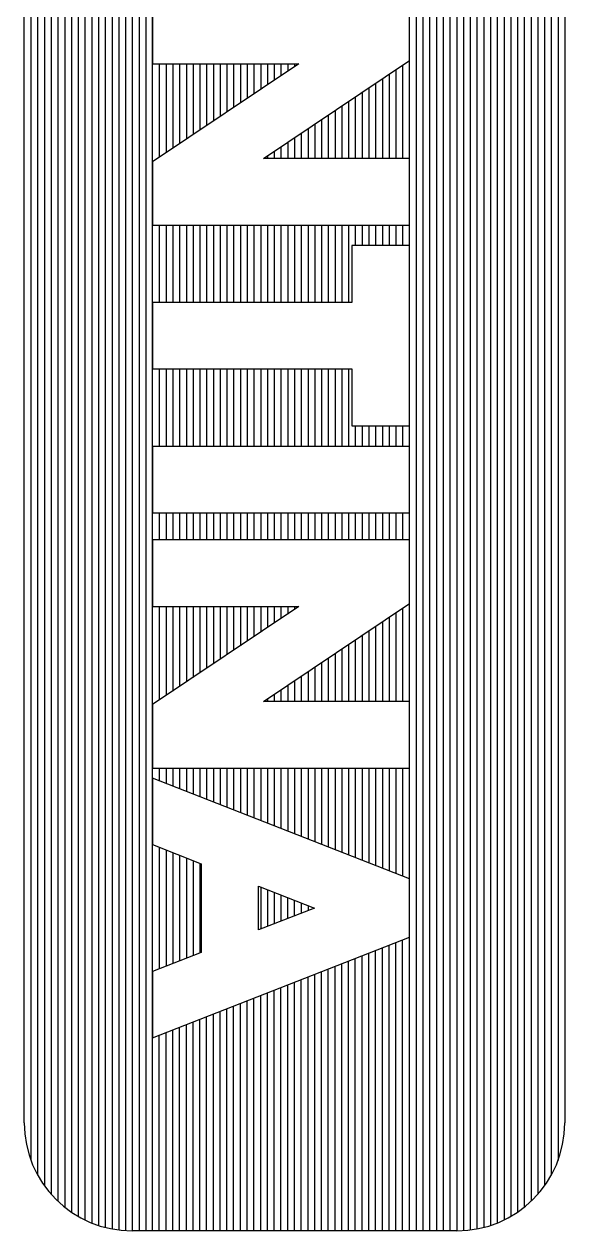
# Model space of a CAD drawing. Header units: millimetres. Extents: x 45003 to 46969, y 6653 to 6979.
# Drawn here: x 45029.15834 to 45029.16834, y 6711.1478 to 6711.17014 of the extents above; entities that cross this region are included whole.
import ezdxf

# ---------------------------------------------------------------- set-up
doc = ezdxf.new("R2010")
doc.units = ezdxf.units.MM
doc.layers.add('ARQ-EQ-COZ', color=1, linetype='Continuous')

msp = doc.modelspace()

# ---------------------------------------------------------------- linework, layer by layer
at = {"layer": 'ARQ-EQ-COZ'}
for p, q in [((45029.160094, 6711.197785), (45029.160094, 6711.147817)), ((45029.160219, 6711.197797), (45029.160219, 6711.147805)), ((45029.160344, 6711.197801), (45029.160344, 6711.147801)), ((45029.160469, 6711.197801), (45029.160469, 6711.147801)), ((45029.160594, 6711.197801), (45029.160594, 6711.147801)), ((45029.165594, 6711.197801), (45029.165594, 6711.147801)), ((45029.165719, 6711.197801), (45029.165719, 6711.147801)), ((45029.165844, 6711.197801), (45029.165844, 6711.147801)), ((45029.165969, 6711.197801), (45029.165969, 6711.147801)), ((45029.166094, 6711.197801), (45029.166094, 6711.147801)), ((45029.166219, 6711.197801), (45029.166219, 6711.147801)), ((45029.166344, 6711.197801), (45029.166344, 6711.147801)), ((45029.166469, 6711.197797), (45029.166469, 6711.147805)), ((45029.166594, 6711.197785), (45029.166594, 6711.147817)), ((45029.159469, 6711.197599), (45029.159469, 6711.148002)), ((45029.159594, 6711.197655), (45029.159594, 6711.147947)), ((45029.159719, 6711.197701), (45029.159719, 6711.147901)), ((45029.159844, 6711.197737), (45029.159844, 6711.147864)), ((45029.159969, 6711.197765), (45029.159969, 6711.147836)), ((45029.166719, 6711.197765), (45029.166719, 6711.147836)), ((45029.166844, 6711.197737), (45029.166844, 6711.147864)), ((45029.166969, 6711.197701), (45029.166969, 6711.147901)), ((45029.167094, 6711.197655), (45029.167094, 6711.147947)), ((45029.167219, 6711.197599), (45029.167219, 6711.148002)), ((45029.159094, 6711.197362), (45029.159094, 6711.14824)), ((45029.159219, 6711.197454), (45029.159219, 6711.148147)), ((45029.159344, 6711.197533), (45029.159344, 6711.148069)), ((45029.167344, 6711.197533), (45029.167344, 6711.148069)), ((45029.167469, 6711.197454), (45029.167469, 6711.148147)), ((45029.167594, 6711.197362), (45029.167594, 6711.14824)), ((45029.158844, 6711.197124), (45029.158844, 6711.148478)), ((45029.158969, 6711.197253), (45029.158969, 6711.148348)), ((45029.167719, 6711.197253), (45029.167719, 6711.148348)), ((45029.167844, 6711.197124), (45029.167844, 6711.148478)), ((45029.158719, 6711.196967), (45029.158719, 6711.148635)), ((45029.167969, 6711.196967), (45029.167969, 6711.148635)), ((45029.158594, 6711.196769), (45029.158594, 6711.148833)), ((45029.168094, 6711.196769), (45029.168094, 6711.148833)), ((45029.158469, 6711.196497), (45029.158469, 6711.149105)), ((45029.168219, 6711.196497), (45029.168219, 6711.149105)), ((45029.158344, 6711.149801), (45029.158344, 6711.195801)), ((45029.168344, 6711.195801), (45029.168344, 6711.149801)), ((45029.160719, 6711.147801), (45029.160719, 6711.172532)), ((45029.165469, 6711.147801), (45029.165469, 6711.172545)), ((45029.16072, 6711.170637), (45029.16072, 6711.169403)), ((45029.163423, 6711.169403), (45029.16072, 6711.16759)), ((45029.16072, 6711.169403), (45029.163423, 6711.169403)), ((45029.160844, 6711.169403), (45029.160844, 6711.167673)), ((45029.160969, 6711.169403), (45029.160969, 6711.167757)), ((45029.161094, 6711.169403), (45029.161094, 6711.167841)), ((45029.161219, 6711.169403), (45029.161219, 6711.167925)), ((45029.161344, 6711.169403), (45029.161344, 6711.168009)), ((45029.161469, 6711.169403), (45029.161469, 6711.168093)), ((45029.161594, 6711.169403), (45029.161594, 6711.168176)), ((45029.161719, 6711.169403), (45029.161719, 6711.16826)), ((45029.161844, 6711.169403), (45029.161844, 6711.168344)), ((45029.161969, 6711.169403), (45029.161969, 6711.168428)), ((45029.162094, 6711.169403), (45029.162094, 6711.168512)), ((45029.162219, 6711.169403), (45029.162219, 6711.168596)), ((45029.162344, 6711.169403), (45029.162344, 6711.16868)), ((45029.162469, 6711.169403), (45029.162469, 6711.168763)), ((45029.162594, 6711.169403), (45029.162594, 6711.168847)), ((45029.162719, 6711.169403), (45029.162719, 6711.168931)), ((45029.162768, 6711.167649), (45029.165469, 6711.169462)), ((45029.162844, 6711.169403), (45029.162844, 6711.169015)), ((45029.162969, 6711.169403), (45029.162969, 6711.169099)), ((45029.163094, 6711.169403), (45029.163094, 6711.169183)), ((45029.163219, 6711.169403), (45029.163219, 6711.169266)), ((45029.163344, 6711.169403), (45029.163344, 6711.16935)), ((45029.165094, 6711.16921), (45029.165094, 6711.167649)), ((45029.165219, 6711.169294), (45029.165219, 6711.167649)), ((45029.165344, 6711.169378), (45029.165344, 6711.167649)), ((45029.164719, 6711.168958), (45029.164719, 6711.167649)), ((45029.164844, 6711.169042), (45029.164844, 6711.167649)), ((45029.164969, 6711.169126), (45029.164969, 6711.167649)), ((45029.164469, 6711.168791), (45029.164469, 6711.167649)), ((45029.164594, 6711.168874), (45029.164594, 6711.167649)), ((45029.164094, 6711.168539), (45029.164094, 6711.167649)), ((45029.164219, 6711.168623), (45029.164219, 6711.167649)), ((45029.164344, 6711.168707), (45029.164344, 6711.167649)), ((45029.163719, 6711.168287), (45029.163719, 6711.167649)), ((45029.163844, 6711.168371), (45029.163844, 6711.167649)), ((45029.163969, 6711.168455), (45029.163969, 6711.167649)), ((45029.163469, 6711.16812), (45029.163469, 6711.167649)), ((45029.163594, 6711.168203), (45029.163594, 6711.167649)), ((45029.163094, 6711.167868), (45029.163094, 6711.167649)), ((45029.163219, 6711.167952), (45029.163219, 6711.167649)), ((45029.163344, 6711.168036), (45029.163344, 6711.167649)), ((45029.165469, 6711.167649), (45029.162768, 6711.167649)), ((45029.162844, 6711.1677), (45029.162844, 6711.167649)), ((45029.162969, 6711.167784), (45029.162969, 6711.167649)), ((45029.16072, 6711.16759), (45029.16072, 6711.166416)), ((45029.16072, 6711.166416), (45029.165469, 6711.166416)), ((45029.160844, 6711.166416), (45029.160844, 6711.164985)), ((45029.160969, 6711.166416), (45029.160969, 6711.164985)), ((45029.161094, 6711.166416), (45029.161094, 6711.164985)), ((45029.161219, 6711.166416), (45029.161219, 6711.164985)), ((45029.161344, 6711.166416), (45029.161344, 6711.164985)), ((45029.161469, 6711.166416), (45029.161469, 6711.164985)), ((45029.161594, 6711.166416), (45029.161594, 6711.164985)), ((45029.161719, 6711.166416), (45029.161719, 6711.164985)), ((45029.161844, 6711.166416), (45029.161844, 6711.164985)), ((45029.161969, 6711.166416), (45029.161969, 6711.164985)), ((45029.162094, 6711.166416), (45029.162094, 6711.164985)), ((45029.162219, 6711.166416), (45029.162219, 6711.164985)), ((45029.162344, 6711.166416), (45029.162344, 6711.164985)), ((45029.162469, 6711.166416), (45029.162469, 6711.164985)), ((45029.162594, 6711.166416), (45029.162594, 6711.164985)), ((45029.162719, 6711.166416), (45029.162719, 6711.164985)), ((45029.162844, 6711.166416), (45029.162844, 6711.164985)), ((45029.162969, 6711.166416), (45029.162969, 6711.164985)), ((45029.163094, 6711.166416), (45029.163094, 6711.164985)), ((45029.163219, 6711.166416), (45029.163219, 6711.164985)), ((45029.163344, 6711.166416), (45029.163344, 6711.164985)), ((45029.163469, 6711.166416), (45029.163469, 6711.164985)), ((45029.163594, 6711.166416), (45029.163594, 6711.164985)), ((45029.163719, 6711.166416), (45029.163719, 6711.164985)), ((45029.163844, 6711.166416), (45029.163844, 6711.164985)), ((45029.163969, 6711.166416), (45029.163969, 6711.164985)), ((45029.164094, 6711.166416), (45029.164094, 6711.164985)), ((45029.164219, 6711.166416), (45029.164219, 6711.164985)), ((45029.164344, 6711.166416), (45029.164344, 6711.164985)), ((45029.164469, 6711.166416), (45029.164469, 6711.16604)), ((45029.164594, 6711.166416), (45029.164594, 6711.16604)), ((45029.164719, 6711.166416), (45029.164719, 6711.16604)), ((45029.164844, 6711.166416), (45029.164844, 6711.16604)), ((45029.164969, 6711.166416), (45029.164969, 6711.16604)), ((45029.165094, 6711.166416), (45029.165094, 6711.16604)), ((45029.165219, 6711.166416), (45029.165219, 6711.16604)), ((45029.165344, 6711.166416), (45029.165344, 6711.16604)), ((45029.164405, 6711.16604), (45029.164405, 6711.164985)), ((45029.16547, 6711.16604), (45029.164405, 6711.16604)), ((45029.16547, 6711.162699), (45029.16547, 6711.16604)), ((45029.160721, 6711.164985), (45029.160721, 6711.163754)), ((45029.164405, 6711.164985), (45029.160721, 6711.164985)), ((45029.160721, 6711.163754), (45029.164405, 6711.163754)), ((45029.160844, 6711.163754), (45029.160844, 6711.162322)), ((45029.160969, 6711.163754), (45029.160969, 6711.162322)), ((45029.161094, 6711.163754), (45029.161094, 6711.162322)), ((45029.161219, 6711.163754), (45029.161219, 6711.162322)), ((45029.161344, 6711.163754), (45029.161344, 6711.162322)), ((45029.161469, 6711.163754), (45029.161469, 6711.162322)), ((45029.161594, 6711.163754), (45029.161594, 6711.162322)), ((45029.161719, 6711.163754), (45029.161719, 6711.162322)), ((45029.161844, 6711.163754), (45029.161844, 6711.162322)), ((45029.161969, 6711.163754), (45029.161969, 6711.162322)), ((45029.162094, 6711.163754), (45029.162094, 6711.162322)), ((45029.162219, 6711.163754), (45029.162219, 6711.162322)), ((45029.162344, 6711.163754), (45029.162344, 6711.162322)), ((45029.162469, 6711.163754), (45029.162469, 6711.162322)), ((45029.162594, 6711.163754), (45029.162594, 6711.162322)), ((45029.162719, 6711.163754), (45029.162719, 6711.162322)), ((45029.162844, 6711.163754), (45029.162844, 6711.162322)), ((45029.162969, 6711.163754), (45029.162969, 6711.162322)), ((45029.163094, 6711.163754), (45029.163094, 6711.162322)), ((45029.163219, 6711.163754), (45029.163219, 6711.162322)), ((45029.163344, 6711.163754), (45029.163344, 6711.162322)), ((45029.163469, 6711.163754), (45029.163469, 6711.162322)), ((45029.163594, 6711.163754), (45029.163594, 6711.162322)), ((45029.163719, 6711.163754), (45029.163719, 6711.162322)), ((45029.163844, 6711.163754), (45029.163844, 6711.162322)), ((45029.163969, 6711.163754), (45029.163969, 6711.162322)), ((45029.164094, 6711.163754), (45029.164094, 6711.162322)), ((45029.164219, 6711.163754), (45029.164219, 6711.162322)), ((45029.164344, 6711.163754), (45029.164344, 6711.162322)), ((45029.164405, 6711.163754), (45029.164405, 6711.162699)), ((45029.164405, 6711.162699), (45029.16547, 6711.162699)), ((45029.164469, 6711.162699), (45029.164469, 6711.162322)), ((45029.164594, 6711.162699), (45029.164594, 6711.162322)), ((45029.164719, 6711.162699), (45029.164719, 6711.162322)), ((45029.164844, 6711.162699), (45029.164844, 6711.162322)), ((45029.164969, 6711.162699), (45029.164969, 6711.162322)), ((45029.165094, 6711.162699), (45029.165094, 6711.162322)), ((45029.165219, 6711.162699), (45029.165219, 6711.162322)), ((45029.165344, 6711.162699), (45029.165344, 6711.162322)), ((45029.160721, 6711.162322), (45029.160721, 6711.161089)), ((45029.16547, 6711.162322), (45029.160721, 6711.162322)), ((45029.16547, 6711.161089), (45029.16547, 6711.162322)), ((45029.160721, 6711.161089), (45029.16547, 6711.161089)), ((45029.160844, 6711.161089), (45029.160844, 6711.160589)), ((45029.160969, 6711.161089), (45029.160969, 6711.160589)), ((45029.161094, 6711.161089), (45029.161094, 6711.160589)), ((45029.161219, 6711.161089), (45029.161219, 6711.160589)), ((45029.161344, 6711.161089), (45029.161344, 6711.160589)), ((45029.161469, 6711.161089), (45029.161469, 6711.160589)), ((45029.161594, 6711.161089), (45029.161594, 6711.160589)), ((45029.161719, 6711.161089), (45029.161719, 6711.160589)), ((45029.161844, 6711.161089), (45029.161844, 6711.160589)), ((45029.161969, 6711.161089), (45029.161969, 6711.160589)), ((45029.162094, 6711.161089), (45029.162094, 6711.160589)), ((45029.162219, 6711.161089), (45029.162219, 6711.160589)), ((45029.162344, 6711.161089), (45029.162344, 6711.160589)), ((45029.162469, 6711.161089), (45029.162469, 6711.160589)), ((45029.162594, 6711.161089), (45029.162594, 6711.160589)), ((45029.162719, 6711.161089), (45029.162719, 6711.160589)), ((45029.162844, 6711.161089), (45029.162844, 6711.160589)), ((45029.162969, 6711.161089), (45029.162969, 6711.160589)), ((45029.163094, 6711.161089), (45029.163094, 6711.160589)), ((45029.163219, 6711.161089), (45029.163219, 6711.160589)), ((45029.163344, 6711.161089), (45029.163344, 6711.160589)), ((45029.163469, 6711.161089), (45029.163469, 6711.160589)), ((45029.163594, 6711.161089), (45029.163594, 6711.160589)), ((45029.163719, 6711.161089), (45029.163719, 6711.160589)), ((45029.163844, 6711.161089), (45029.163844, 6711.160589)), ((45029.163969, 6711.161089), (45029.163969, 6711.160589)), ((45029.164094, 6711.161089), (45029.164094, 6711.160589)), ((45029.164219, 6711.161089), (45029.164219, 6711.160589)), ((45029.164344, 6711.161089), (45029.164344, 6711.160589)), ((45029.164469, 6711.161089), (45029.164469, 6711.160589)), ((45029.164594, 6711.161089), (45029.164594, 6711.160589)), ((45029.164719, 6711.161089), (45029.164719, 6711.160589)), ((45029.164844, 6711.161089), (45029.164844, 6711.160589)), ((45029.164969, 6711.161089), (45029.164969, 6711.160589)), ((45029.165094, 6711.161089), (45029.165094, 6711.160589)), ((45029.165219, 6711.161089), (45029.165219, 6711.160589)), ((45029.165344, 6711.161089), (45029.165344, 6711.160589)), ((45029.160721, 6711.160589), (45029.160721, 6711.159356)), ((45029.16547, 6711.160589), (45029.160721, 6711.160589)), ((45029.16547, 6711.159414), (45029.16547, 6711.160589)), ((45029.163424, 6711.159356), (45029.160721, 6711.157543)), ((45029.160721, 6711.159356), (45029.163424, 6711.159356)), ((45029.160844, 6711.159356), (45029.160844, 6711.157625)), ((45029.160969, 6711.159356), (45029.160969, 6711.157709)), ((45029.161094, 6711.159356), (45029.161094, 6711.157793)), ((45029.161219, 6711.159356), (45029.161219, 6711.157877)), ((45029.161344, 6711.159356), (45029.161344, 6711.157961)), ((45029.161469, 6711.159356), (45029.161469, 6711.158044)), ((45029.161594, 6711.159356), (45029.161594, 6711.158128)), ((45029.161719, 6711.159356), (45029.161719, 6711.158212)), ((45029.161844, 6711.159356), (45029.161844, 6711.158296)), ((45029.161969, 6711.159356), (45029.161969, 6711.15838)), ((45029.162094, 6711.159356), (45029.162094, 6711.158464)), ((45029.162219, 6711.159356), (45029.162219, 6711.158548)), ((45029.162344, 6711.159356), (45029.162344, 6711.158631)), ((45029.162469, 6711.159356), (45029.162469, 6711.158715)), ((45029.162594, 6711.159356), (45029.162594, 6711.158799)), ((45029.162719, 6711.159356), (45029.162719, 6711.158883)), ((45029.162769, 6711.157601), (45029.16547, 6711.159414)), ((45029.162844, 6711.159356), (45029.162844, 6711.158967)), ((45029.162969, 6711.159356), (45029.162969, 6711.159051)), ((45029.163094, 6711.159356), (45029.163094, 6711.159134)), ((45029.163219, 6711.159356), (45029.163219, 6711.159218)), ((45029.163344, 6711.159356), (45029.163344, 6711.159302)), ((45029.165094, 6711.159162), (45029.165094, 6711.157601)), ((45029.165219, 6711.159246), (45029.165219, 6711.157601)), ((45029.165344, 6711.15933), (45029.165344, 6711.157601)), ((45029.164719, 6711.15891), (45029.164719, 6711.157601)), ((45029.164844, 6711.158994), (45029.164844, 6711.157601)), ((45029.164969, 6711.159078), (45029.164969, 6711.157601)), ((45029.164469, 6711.158742), (45029.164469, 6711.157601)), ((45029.164594, 6711.158826), (45029.164594, 6711.157601)), ((45029.164094, 6711.158491), (45029.164094, 6711.157601)), ((45029.164219, 6711.158575), (45029.164219, 6711.157601)), ((45029.164344, 6711.158659), (45029.164344, 6711.157601)), ((45029.163719, 6711.158239), (45029.163719, 6711.157601)), ((45029.163844, 6711.158323), (45029.163844, 6711.157601)), ((45029.163969, 6711.158407), (45029.163969, 6711.157601)), ((45029.163469, 6711.158071), (45029.163469, 6711.157601)), ((45029.163594, 6711.158155), (45029.163594, 6711.157601)), ((45029.163094, 6711.15782), (45029.163094, 6711.157601)), ((45029.163219, 6711.157904), (45029.163219, 6711.157601)), ((45029.163344, 6711.157988), (45029.163344, 6711.157601)), ((45029.16547, 6711.157601), (45029.162769, 6711.157601)), ((45029.162844, 6711.157652), (45029.162844, 6711.157601)), ((45029.162969, 6711.157736), (45029.162969, 6711.157601)), ((45029.16547, 6711.156368), (45029.16547, 6711.157601)), ((45029.160721, 6711.157543), (45029.160721, 6711.156368)), ((45029.160721, 6711.156368), (45029.16547, 6711.156368)), ((45029.160844, 6711.156368), (45029.160844, 6711.15613)), ((45029.160969, 6711.156368), (45029.160969, 6711.156081)), ((45029.161094, 6711.156368), (45029.161094, 6711.156032)), ((45029.161219, 6711.156368), (45029.161219, 6711.155983)), ((45029.161344, 6711.156368), (45029.161344, 6711.155934)), ((45029.161469, 6711.156368), (45029.161469, 6711.155885)), ((45029.161594, 6711.156368), (45029.161594, 6711.155836)), ((45029.161719, 6711.156368), (45029.161719, 6711.155787)), ((45029.161844, 6711.156368), (45029.161844, 6711.155738)), ((45029.161969, 6711.156368), (45029.161969, 6711.155689)), ((45029.162094, 6711.156368), (45029.162094, 6711.15564)), ((45029.162219, 6711.156368), (45029.162219, 6711.155591)), ((45029.162344, 6711.156368), (45029.162344, 6711.155542)), ((45029.162469, 6711.156368), (45029.162469, 6711.155493)), ((45029.162594, 6711.156368), (45029.162594, 6711.155444)), ((45029.162719, 6711.156368), (45029.162719, 6711.155395)), ((45029.162844, 6711.156368), (45029.162844, 6711.155345)), ((45029.162969, 6711.156368), (45029.162969, 6711.155296)), ((45029.163094, 6711.156368), (45029.163094, 6711.155247)), ((45029.163219, 6711.156368), (45029.163219, 6711.155198)), ((45029.163344, 6711.156368), (45029.163344, 6711.155149)), ((45029.163469, 6711.156368), (45029.163469, 6711.1551)), ((45029.163594, 6711.156368), (45029.163594, 6711.155051)), ((45029.163719, 6711.156368), (45029.163719, 6711.155002)), ((45029.163844, 6711.156368), (45029.163844, 6711.154953)), ((45029.163969, 6711.156368), (45029.163969, 6711.154904)), ((45029.164094, 6711.156368), (45029.164094, 6711.154855)), ((45029.164219, 6711.156368), (45029.164219, 6711.154806)), ((45029.164344, 6711.156368), (45029.164344, 6711.154757)), ((45029.164469, 6711.156368), (45029.164469, 6711.154708)), ((45029.164594, 6711.156368), (45029.164594, 6711.154659)), ((45029.164719, 6711.156368), (45029.164719, 6711.15461)), ((45029.164844, 6711.156368), (45029.164844, 6711.154561)), ((45029.164969, 6711.156368), (45029.164969, 6711.154512)), ((45029.165094, 6711.156368), (45029.165094, 6711.154463)), ((45029.165219, 6711.156368), (45029.165219, 6711.154413)), ((45029.165344, 6711.156368), (45029.165344, 6711.154364)), ((45029.160721, 6711.156179), (45029.160721, 6711.154951)), ((45029.16547, 6711.154315), (45029.160721, 6711.156179)), ((45029.160721, 6711.154951), (45029.16162, 6711.154597)), ((45029.160844, 6711.154902), (45029.160844, 6711.152649)), ((45029.160969, 6711.154853), (45029.160969, 6711.152698)), ((45029.161094, 6711.154804), (45029.161094, 6711.152748)), ((45029.161219, 6711.154754), (45029.161219, 6711.152797)), ((45029.161344, 6711.154705), (45029.161344, 6711.152846)), ((45029.161469, 6711.154656), (45029.161469, 6711.152895)), ((45029.161594, 6711.154607), (45029.161594, 6711.152944)), ((45029.16162, 6711.154597), (45029.16162, 6711.152954)), ((45029.16547, 6711.153236), (45029.16547, 6711.154315)), ((45029.16268, 6711.15337), (45029.16268, 6711.154181)), ((45029.16268, 6711.154181), (45029.163712, 6711.153776)), ((45029.162719, 6711.154166), (45029.162719, 6711.153386)), ((45029.162844, 6711.154116), (45029.162844, 6711.153435)), ((45029.162969, 6711.154067), (45029.162969, 6711.153484)), ((45029.163094, 6711.154018), (45029.163094, 6711.153533)), ((45029.163712, 6711.153776), (45029.16268, 6711.15337)), ((45029.163219, 6711.153582), (45029.163219, 6711.153969)), ((45029.163344, 6711.153631), (45029.163344, 6711.15392)), ((45029.163469, 6711.153871), (45029.163469, 6711.15368)), ((45029.163594, 6711.153822), (45029.163594, 6711.153729)), ((45029.160721, 6711.151373), (45029.16547, 6711.153236)), ((45029.165219, 6711.147801), (45029.165219, 6711.153138)), ((45029.165344, 6711.147801), (45029.165344, 6711.153187)), ((45029.16162, 6711.152954), (45029.160721, 6711.152601)), ((45029.164594, 6711.147801), (45029.164594, 6711.152893)), ((45029.164719, 6711.147801), (45029.164719, 6711.152942)), ((45029.164844, 6711.147801), (45029.164844, 6711.152991)), ((45029.164969, 6711.147801), (45029.164969, 6711.15304)), ((45029.165094, 6711.147801), (45029.165094, 6711.153089)), ((45029.164094, 6711.147801), (45029.164094, 6711.152696)), ((45029.164219, 6711.147801), (45029.164219, 6711.152745)), ((45029.164344, 6711.147801), (45029.164344, 6711.152794)), ((45029.164469, 6711.147801), (45029.164469, 6711.152844)), ((45029.160721, 6711.152601), (45029.160721, 6711.151373)), ((45029.163469, 6711.147801), (45029.163469, 6711.152451)), ((45029.163594, 6711.147801), (45029.163594, 6711.1525)), ((45029.163719, 6711.147801), (45029.163719, 6711.152549)), ((45029.163844, 6711.147801), (45029.163844, 6711.152598)), ((45029.163969, 6711.147801), (45029.163969, 6711.152647)), ((45029.162844, 6711.147801), (45029.162844, 6711.152206)), ((45029.162969, 6711.147801), (45029.162969, 6711.152255)), ((45029.163094, 6711.147801), (45029.163094, 6711.152304)), ((45029.163219, 6711.147801), (45029.163219, 6711.152353)), ((45029.163344, 6711.147801), (45029.163344, 6711.152402)), ((45029.162344, 6711.147801), (45029.162344, 6711.15201)), ((45029.162469, 6711.147801), (45029.162469, 6711.152059)), ((45029.162594, 6711.147801), (45029.162594, 6711.152108)), ((45029.162719, 6711.147801), (45029.162719, 6711.152157)), ((45029.161719, 6711.147801), (45029.161719, 6711.151765)), ((45029.161844, 6711.147801), (45029.161844, 6711.151814)), ((45029.161969, 6711.147801), (45029.161969, 6711.151863)), ((45029.162094, 6711.147801), (45029.162094, 6711.151912)), ((45029.162219, 6711.147801), (45029.162219, 6711.151961)), ((45029.161219, 6711.147801), (45029.161219, 6711.151568)), ((45029.161344, 6711.147801), (45029.161344, 6711.151617)), ((45029.161469, 6711.147801), (45029.161469, 6711.151666)), ((45029.161594, 6711.147801), (45029.161594, 6711.151715)), ((45029.160844, 6711.147801), (45029.160844, 6711.151421)), ((45029.160969, 6711.147801), (45029.160969, 6711.15147)), ((45029.161094, 6711.147801), (45029.161094, 6711.151519)), ((45029.166344, 6711.147801), (45029.160344, 6711.147801))]:
    msp.add_line(p, q, dxfattribs=at)
for centre, start, end in [((45029.160344, 6711.149801), 180, 270), ((45029.166344, 6711.149801), 270, 0)]:
    msp.add_arc(centre, 0.002, start, end, dxfattribs=at)

doc.saveas('drawing.dxf')
